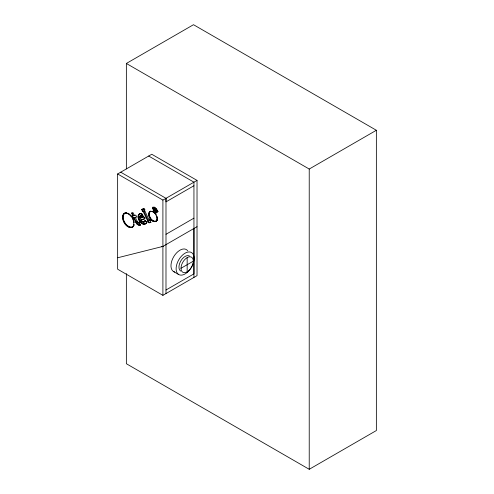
<?xml version="1.0" encoding="UTF-8"?>
<svg xmlns="http://www.w3.org/2000/svg" width="494" height="494" viewBox="0 0 494 494"><rect width="100%" height="100%" fill="white"/><g stroke="black" fill="none" stroke-linecap="round" stroke-linejoin="round"><path stroke-width="0.74" d="M117.64 257.782L117.64 173.962L151.763 154.258L197.026 180.396L197.026 275.646L162.903 295.344L117.64 269.211L117.64 257.782L162.903 246.407L197.026 226.703M197.026 180.396L162.903 200.095L162.903 295.344M120.721 172.184L165.99 198.316L165.99 293.566M193.944 228.481L193.944 273.861L165.99 290.003M132.682 226.931L133.578 226.227C126.513 232.408 116.887 213.575 126.921 212.797L124.698 213.192M132.769 226.956C126.359 228.605 120.159 217.879 124.723 213.118M145.137 224.048L146.378 223.171C141.673 227.481 134.887 216.804 139.746 213.748L138.802 214.365M146.063 223.486C141.451 225.616 136.863 217.823 139.32 214.069M155.789 221.429L157.351 219.824C153.418 225.943 144.952 214.458 150.485 211.234L149.645 211.765M156.302 221.133C151.689 222.399 147.323 215.156 150.157 211.469M156.839 220.12C157.882 216.261 154.319 210.37 149.972 211.531M139.746 217.027L140.129 216.014L141.364 215.483L143.204 217.224L139.969 218.157L139.746 217.027L141.093 215.495M145.866 223.467C147.496 222.362 144.983 219.379 144.514 221.676C143.062 223.029 141.309 221.17 140.679 219.855L144.798 218.688M133.059 226.524C135.541 221.473 131.528 214.662 126.402 213.093M146.78 222.516L146.953 221.973L146.44 222.275M153.257 210.66L153.443 210.098L153.961 210.605L153.776 211.154L153.257 210.66L153.77 210.364L154.289 210.858L153.776 211.154M154.826 212.105L154.999 211.605L155.857 212.605L155.733 213.13L154.826 212.105L155.777 211.549M143.748 222.115L145.464 220.602L144.952 220.898M133.886 225.727L134.133 225.147L133.615 225.443M155.733 213.13L156.431 212.445L155.567 212.852M126.359 168.936L126.359 63.46L193.5 24.7L376.36 130.274L376.36 430.54L309.225 469.3L126.359 363.726L126.359 273.645M123.778 213.729L124.29 213.433M123.401 214.137L123.914 213.84M125.229 213.062L125.742 212.766M125.797 213.031L126.31 212.729M123.086 214.643L123.605 214.34M122.845 215.217L123.358 214.921M122.679 215.859L123.197 215.563M127.699 213.519L128.218 213.223M122.592 216.557L123.105 216.261M128.372 213.877L128.885 213.581M122.58 217.304L123.092 217.008M129.027 214.322L129.539 214.026M122.636 218.089L123.154 217.792M132.849 215.835L131.608 213.105L132.12 212.809L133.361 215.538L131.984 216.045L132.867 217.99L134.201 217.496C135.566 220.003 136.616 225.523 140.629 224.863C136.597 226.703 134.813 220.219 133.689 217.792M122.771 218.904L123.29 218.607M129.669 214.841L130.181 214.544M122.981 219.737L123.494 219.441M130.286 215.433L130.805 215.137M143.735 211.111L142.556 211.5L141.63 209.462L142.142 209.166L143.069 211.204L143.945 211.346L148.836 221.942L149.571 222.485L150.905 222.214M130.879 216.088L131.398 215.792M123.265 220.59L123.778 220.293M143.204 209.055L144.007 208.758L141.63 209.462M143.495 209.055L144.155 208.801M131.984 216.045L133.361 215.538M143.637 209.098L144.081 209.419L144.594 209.123M123.617 221.448L124.13 221.151M144.081 209.419L144.736 209.302M131.608 213.105L133.133 212.735L134.374 215.464L134.887 215.168M149.416 220.472L150.509 220.046L149.46 220.472L149.114 220.194L144.489 210.073L145.001 209.777M142.556 211.5L143.069 211.204M124.037 222.294L124.55 221.997M143.606 211.068L143.093 211.364L148.188 222.022L148.91 222.738L150.917 222.374L149.997 220.343M143.266 211.444L143.785 211.148M143.316 211.488L143.871 211.234M143.396 211.586L143.945 211.346M139.234 214.044L140.247 213.556M143.458 211.698L143.976 211.401M132.867 217.99L134.201 217.496M138.456 214.81L138.968 214.513M124.507 223.103L125.019 222.806M138.203 215.372L138.721 215.075M140.889 213.896L142.031 213.84L139.734 213.853M140.117 225.165L140.432 225.036L139.432 222.843C136.671 223.597 136.468 218.632 135.257 217.409L135.77 217.113M138.061 216.045L138.573 215.748M132.843 219.213L133.361 218.916M125.025 223.862L125.538 223.566M157.055 211.957L158.018 211.66L157.055 211.957C156.592 209.413 153.893 208.456 152.467 207.258L154.147 207.097M152.8 208.005C155.036 206.93 156.888 209.833 157.574 211.66M153.01 208.005L153.529 207.708M153.628 207.394L154.474 207.233M138.042 216.829L138.555 216.533M141.519 214.137L142.155 214.526L142.667 214.229M153.239 208.011L153.751 207.715M153.473 208.042L153.986 207.746M140.129 216.014L140.846 215.582M152.856 208.641L153.776 208.332L152.856 208.641L153.097 209.258L154.85 209.993L156.166 212.124L157.098 211.827M153.72 208.098L154.233 207.801M133.201 220.071L133.713 219.774M139.963 216.199L140.475 215.903M153.054 208.622L153.572 208.326M125.581 224.572L126.094 224.276M139.845 216.434L140.358 216.137M140.58 215.792L141.364 215.483M153.986 208.19L154.499 207.894M153.263 208.629L153.998 208.351M153.961 207.529L154.671 207.955L155.184 207.659M139.771 216.712L140.284 216.415M140.852 215.779L141.636 215.551M154.264 208.326L154.776 208.03M138.159 217.718L138.672 217.422M141.123 215.847L141.908 215.68M153.097 209.258C154.746 208.233 156.209 210.45 156.678 211.827L155.703 212.34M153.257 209.258L153.77 208.956M154.56 208.505L155.567 207.955M193.944 185.738L165.99 201.873L165.99 198.316M153.418 209.258L153.93 208.962M141.395 215.977L142.167 215.866M153.585 209.277L154.103 208.981M153.486 208.647L154.733 208.61M126.174 225.233L126.686 224.931M139.765 217.372L140.259 216.73M153.764 209.314L154.276 209.018M150.337 211.364L150.855 211.068M153.955 209.376L155.005 208.771M154.881 208.746L155.394 208.449M141.655 216.162L142.42 216.1M149.355 212.062L149.873 211.765M154.671 207.955L155.449 208.616L155.962 208.32M139.839 217.755L140.284 217.076M154.153 209.468L154.665 209.172M149.114 212.42L149.626 212.124M138.425 218.706L138.938 218.41M141.908 216.397L142.655 216.36M154.369 209.598L154.881 209.302M155.221 209.042L155.733 208.746M148.929 212.84L149.441 212.544M133.689 221.763L134.201 221.466M139.969 218.157L143.204 217.224M155.449 208.616L155.826 209.005L156.339 208.709M126.791 225.82L127.31 225.523M154.597 209.771L155.579 209.252M142.136 216.656L142.865 216.644M148.793 213.303L149.305 213.007M152.09 211.395L153.097 211.284L152.584 211.58M155.548 209.376L156.061 209.079M154.85 209.993L155.363 209.697M142.352 216.94L143.05 216.934M153.961 210.605L154.474 210.308M155.826 209.005L156.938 209.45L156.073 210.036M148.719 213.809L149.231 213.513M155.826 209.709L156.345 209.413M155.091 210.24L155.604 209.944M127.433 226.338L127.952 226.042M133.825 222.578L134.337 222.281M138.851 219.781L139.364 219.484M154.221 208.906L155.579 210.129L156.092 209.833M155.295 210.481L155.808 210.185M148.694 214.347L149.207 214.05M153.078 211.833L154.079 211.852L153.566 212.148M155.579 210.129L156.295 210.111M137.036 221.331L137.548 221.034M155.468 210.722L155.981 210.425M135.696 222.214L136.214 221.917M156.289 210.364L156.802 210.067M128.094 226.783L128.607 226.487M155.783 210.413L156.475 210.395M148.731 214.909L149.244 214.612M155.616 210.957L156.135 210.66M137.221 221.701L137.733 221.405M140.679 219.855L145.001 218.811L144.532 217.632L145.045 217.335M156.475 210.685L157.376 210.166M155.746 211.191L156.265 210.895M139.394 220.843L139.913 220.546M148.818 215.495L149.33 215.199M154.035 212.519L154.548 212.222M155.863 211.426L156.376 211.129M156.635 211.012L157.148 210.71M128.761 227.141L129.274 226.845M157.506 211.957L157.043 210.827L157.561 210.53M154.937 212.204L155.9 211.667M140.988 220.367L141.506 220.071L141.191 219.558M155.048 212.303L155.561 212.006L156.252 212.834M155.968 211.66L156.876 211.241M136.245 223.22L136.758 222.924M137.665 222.362L138.184 222.065M155.499 212.087L156.018 211.79M156.783 211.327L157.302 211.031M133.781 224.801L134.294 224.504M155.153 212.401L155.672 212.105M156.067 211.895L156.579 211.599M129.422 227.407L129.934 227.11M148.96 216.094L149.478 215.798M154.492 212.939L155.005 212.642M155.264 212.506L155.777 212.21M156.586 212.124L156.993 211.531M156.925 211.648L157.438 211.352M155.369 212.611L156.302 212.173L155.857 212.605M157.358 211.568L157.876 211.271M155.468 212.729L155.987 212.432M138.203 222.837L139.629 222.695L139.117 222.992M140 221.763L140.518 221.466M130.058 227.573L130.57 227.277M149.163 216.705L149.676 216.409M154.925 213.408L155.437 213.112M155.653 212.982L156.166 212.686M136.838 223.992L137.351 223.696M138.499 222.973L139.012 222.677M141.655 221.219L142.167 220.923M130.663 227.635L131.182 227.339M138.802 223.029L139.314 222.732M131.237 227.604L131.75 227.308M131.768 227.475L133.201 226.635M149.416 217.323L149.929 217.027M155.332 213.914L155.845 213.618M140.648 222.541L141.161 222.244M137.443 224.554L137.962 224.257M142.346 221.818L142.859 221.522M142.698 222.016L143.217 221.72M149.713 217.922L150.225 217.626M145.008 220.732L145.52 220.435M138.061 224.931L138.573 224.634M141.327 223.189L141.84 222.887M144.878 221.09L145.397 220.793M144.785 221.287L145.304 220.991M143.408 222.17L144.267 221.818M144.668 221.485L145.18 221.189M144.514 221.676L145.026 221.38M150.053 218.502L150.571 218.206M156.048 215.038L156.561 214.742M138.653 225.153L139.166 224.856M144.063 222.004L144.822 221.559M139.203 225.245L139.716 224.949M142.013 223.689L142.531 223.393M139.697 225.239L140.216 224.943M150.429 219.046L150.942 218.749M149.089 220.145L149.602 219.842M149.633 219.898L149.114 220.194L149.707 220.009M142.704 224.048L143.217 223.751M149.231 220.349L149.75 220.052M146.465 222.109L146.99 221.75M149.281 220.392L149.972 220.176M150.837 219.552L151.349 219.256M143.377 224.257L143.89 223.961M146.378 222.516L146.891 222.22M148.058 221.763L148.577 221.466M151.269 220.021L151.788 219.725M156.802 216.866L157.314 216.57M144.02 224.325L144.538 224.029M146.101 223.14L146.613 222.843M148.188 222.022L148.7 221.726M144.625 224.245L145.137 223.949M148.323 222.238L148.836 221.942M151.726 220.441L152.238 220.145M156.944 217.465L157.456 217.169M148.466 222.417L148.978 222.121M148.614 222.559L149.126 222.263M148.762 222.664L149.274 222.368M148.91 222.738L149.423 222.442M152.201 220.812L152.714 220.515M157.03 218.052L157.549 217.755M149.058 222.782L149.713 222.498M149.342 222.782L149.855 222.485M152.683 221.127L153.196 220.83M157.067 218.614L157.58 218.317M153.177 221.38L153.696 221.084M157.049 219.151L157.561 218.854M153.671 221.565L154.184 221.269M156.969 219.657L157.481 219.361M154.14 221.676L154.659 221.38M154.597 221.72L155.11 221.423M156.647 220.54L157.16 220.238M155.023 221.689L155.536 221.392M156.407 220.898L156.919 220.602M155.425 221.596L155.937 221.293M156.116 221.195L156.629 220.898M165.984 234.298L193.944 218.15M126.359 63.46L309.225 169.041L376.36 130.274M180.995 268.285L193.327 261.159M124.21 213.414L125.21 212.895M142.667 209.03L143.859 208.746M134.374 215.464L135.838 215.112L136.721 217.057L135.257 217.409M143.569 221.837L143.921 221.874M148.682 156.042L193.944 182.175L193.944 277.424M117.64 173.962L162.903 200.095M173.604 271.583L178.748 274.553M142.155 214.526L144.532 217.632M156.147 209.382L157.043 210.827M144.223 209.598L144.489 210.073M155.962 210.691L156.475 211.827M132.497 215.748L133.38 217.693M153.375 208.345L153.615 208.962M140.358 217.453L140.481 217.86M309.225 169.041L309.225 469.3M187.164 257.602L187.164 271.842M180.742 271.089A8.725 5.039 -60 0 1 180.742 261.017A8.725 5.039 -60 0 1 189.468 255.978M174.808 272.052A12.721 7.342 -60 0 1 173.888 256.417A12.721 7.342 -60 0 1 187.757 250.878M162.903 246.407L161.402 246.704L162.903 246.407M188.757 270.681A8.725 5.039 -60 0 0 191.524 257.17A8.725 5.039 -60 0 0 181.205 266.315A8.725 5.039 -60 0 0 188.757 270.681M187.436 272.225A12.721 7.342 -60 0 0 191.468 252.52A12.721 7.342 -60 0 0 176.42 265.865A12.721 7.342 -60 0 0 187.436 272.225"/></g></svg>
